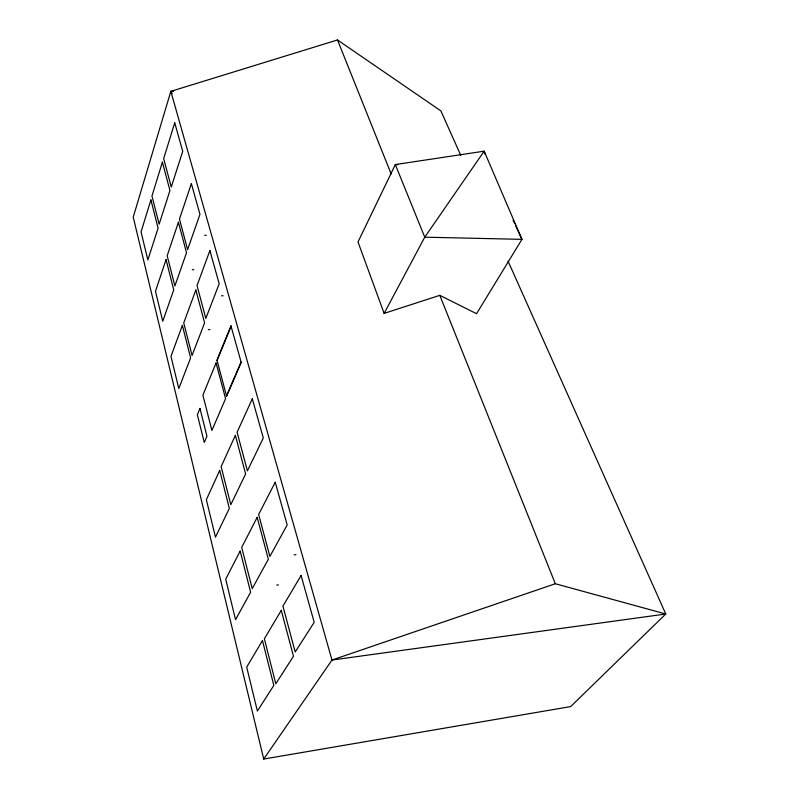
<?xml version="1.0" encoding="UTF-8"?>
<svg xmlns="http://www.w3.org/2000/svg" width="799" height="799" viewBox="0 0 799 799"><rect width="100%" height="100%" fill="white"/><g stroke="black" fill="none" stroke-linecap="round" stroke-linejoin="round"><path stroke-width="1.2" d="M460.743 155.306L440.898 110.911L337.488 39.95L170.836 91.346L133.223 217.148L263.72 759.05L570.676 706.586L665.777 614.002L508.054 261.153M217.068 360.529L231.091 326.282M226.507 395.865L241.088 362.017M384.129 313.388L424.758 237.173L484.164 151.171L521.947 239.36L476.564 313.687L439.8 295.35L384.129 313.388L357.992 241.967L395.325 164.564L484.164 151.171L485.203 154.567M263.72 759.05L331.975 660.044L555.325 583.739L665.777 614.002L331.975 660.044L170.836 91.346L173.333 91.525M276.754 585.128L278.531 584.928M294.132 554.826L295.96 554.646M208.309 329.597L209.907 329.578M221.533 295.79L223.171 295.79M192.299 269.653L193.867 269.672M204.644 235.325L206.232 235.355M397.782 164.684L395.325 164.564L424.758 237.173L521.947 239.36L515.705 225.807M170.836 91.346L172.165 93.463M513.098 220.154L514.656 223.55M337.488 39.95L391.18 174.002M439.8 295.35L555.325 583.739M162.397 162.147L151.96 195.995L159.141 224.209L169.947 190.522L162.397 162.147M150.921 199.93L141.043 231.94L147.855 259.965L158.072 228.134L150.921 199.93M174.721 122.786L163.665 158.631L171.266 187.036L182.721 151.331L174.721 122.786M178.407 222.262L167.181 255.74L174.891 285.982L186.517 252.744L178.407 222.262M191.361 183.62L179.465 219.106L187.615 249.608L199.96 214.332L191.361 183.62M166.062 259.655L155.465 291.245L162.756 321.238L173.733 289.887L166.062 259.655M182.372 325.383L170.966 356.374L178.796 388.564L190.611 357.902L182.372 325.383M209.897 250.576L197.033 285.553L205.822 318.451L219.186 283.775L209.897 250.576M195.855 290.017L183.74 322.896L192.04 355.475L204.604 322.916L195.855 290.017M230.971 325.882L216.958 360.129L226.616 396.274L241.208 362.436L230.971 325.882M216.07 362.966L202.896 395.145L211.885 430.441L225.578 398.681L216.07 362.966M199.96 408.419L197.363 414.731L204.274 442.466L206.951 436.224L199.96 408.419M235.355 435.365L221.123 466.646L230.811 504.668L245.623 473.927L235.355 435.365M219.705 470.401L206.362 499.725L215.47 537.158L229.343 508.384L219.705 470.401M252.314 398.801L237.083 432.239L247.43 470.881L263.3 437.972L252.314 398.801M257.178 517.323L241.707 547.395L252.214 588.633L268.354 559.25L257.178 517.323M275.226 482.256L258.646 514.466L269.882 556.454L287.181 524.943L275.226 482.256M240.169 551.06L225.698 579.175L235.545 619.664L250.616 592.239L240.169 551.06M262.462 640.568L246.701 667.105L257.388 711.08L273.827 685.412L262.462 640.568M301.093 575.51L282.926 606.111L295.201 652.014L314.207 622.321L301.093 575.51M281.268 610.376L264.359 638.81L275.805 683.774L293.473 656.229L281.268 610.376"/></g></svg>
